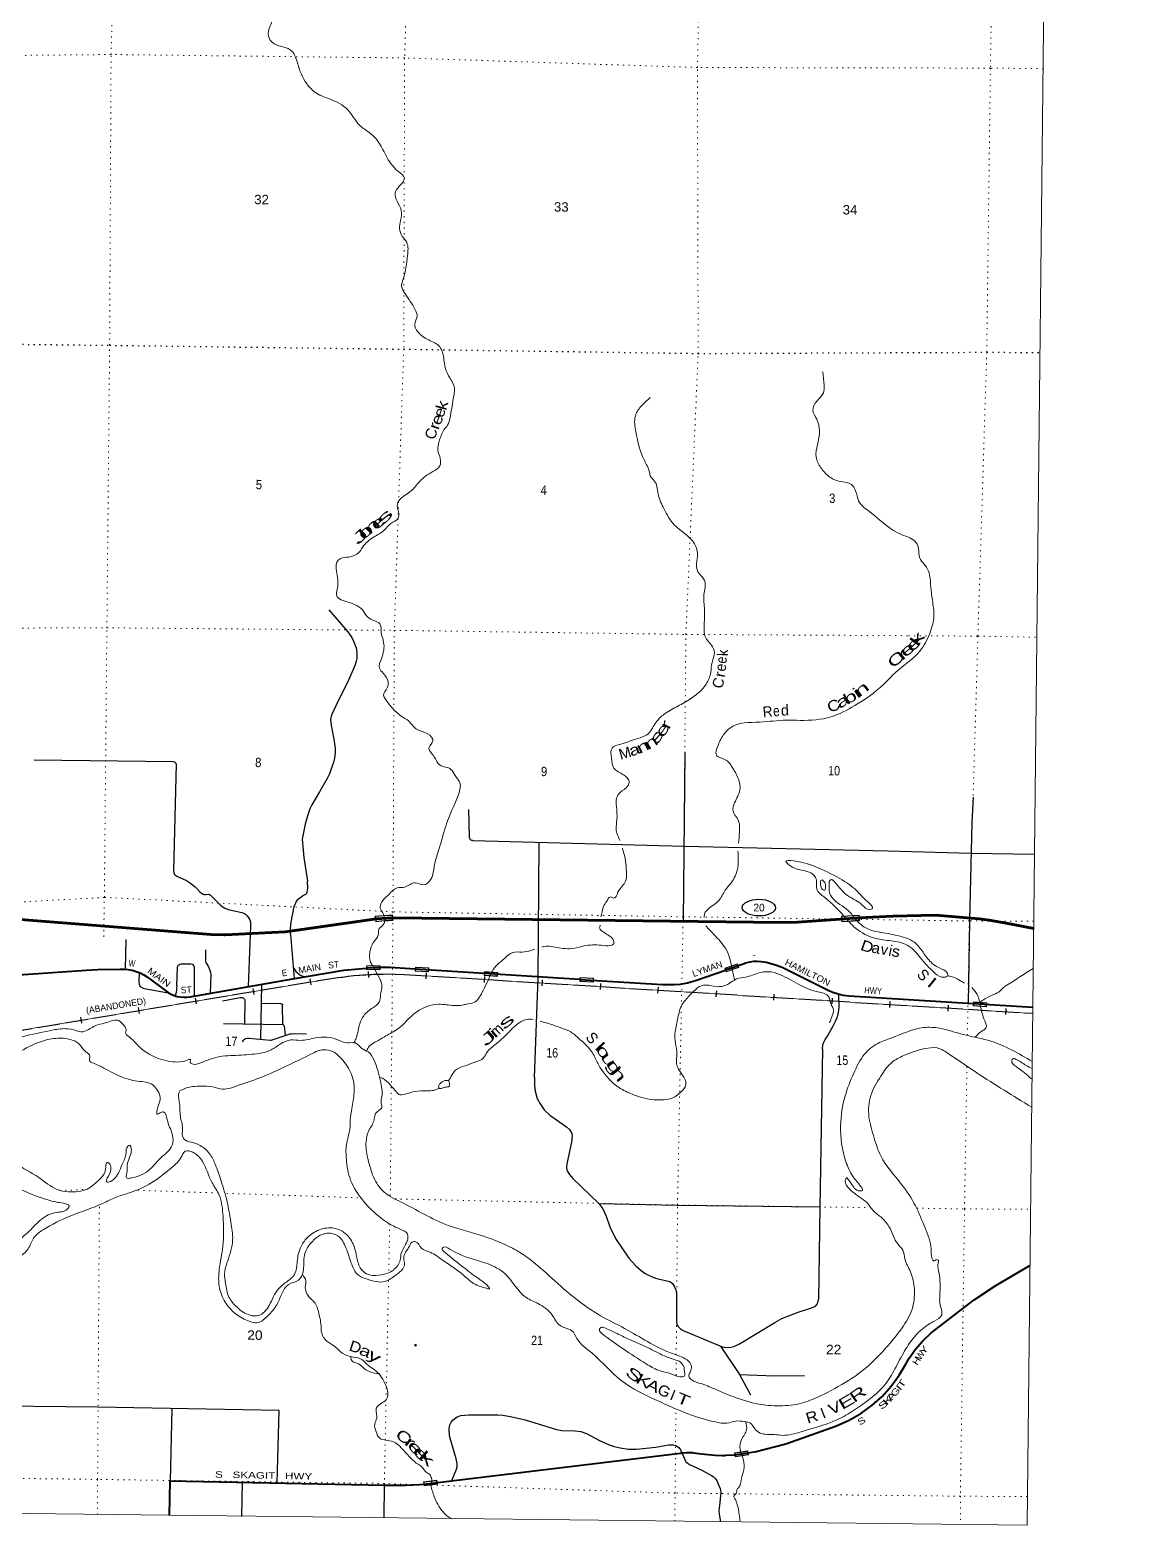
# Model space of a CAD drawing. Header units: feet. Extents: x -489137 to -242534, y 368785 to 558127.
# Drawn here: x -263107 to -242559, y 368785 to 396548 of the extents above; entities that cross this region are included whole.
import ezdxf
from ezdxf.enums import TextEntityAlignment as Align

# ---------------------------------------------------------------- set-up
doc = ezdxf.new("R2010")
doc.units = ezdxf.units.FT
doc.header["$LTSCALE"] = 70
doc.header["$PDMODE"] = 32
doc.header["$PDSIZE"] = 35
doc.linetypes.add('DOTTED', pattern=[1.5, 0.3, -1.2])
doc.linetypes.add('LONG_DASHED', pattern=[7.5, 6, -1.5])
for name, color, linetype, lineweight in [('17', 7, 'Continuous', 25), ('23', 7, 'Continuous', 70), ('26', 7, 'Continuous', 40), ('27', 7, 'Continuous', 13), ('29', 7, 'Continuous', 25), ('34', 7, 'Continuous', 25), ('39', 7, 'Continuous', 13), ('4', 7, 'Continuous', 13), ('59', 7, 'Continuous', 13), ('6', 7, 'DOTTED', 25), ('61', 7, 'Continuous', 13), ('63', 7, 'Continuous', 25), ('7', 7, 'DOTTED', 13)]:
    doc.layers.add(name, color=color, linetype=linetype, lineweight=lineweight)
doc.layers.add('41', color=7, linetype='Continuous')

msp = doc.modelspace()

# ---------------------------------------------------------------- linework, layer by layer
at = {"layer": '17'}
msp.add_ellipse((-249565.93, 380250.06), major_axis=(-309.24, 1), ratio=0.500121, dxfattribs=at)
at = {"layer": '23'}
msp.add_lwpolyline([(-264471.28, 380122.15), (-260224, 379787.95), (-259738, 379748.95), (-259504.22, 379742.23), (-259479.2, 379742.22), (-258366.09, 379801.13), (-258273, 379811.95), (-256668.19, 380039.68), (-256373.36, 380059.72), (-256343, 380059.73), (-249151, 379974.95), (-248846, 379982.95), (-247698.18, 380058.65), (-247451, 380074.95), (-247074.83, 380092.37), (-246282.34, 380108.23), (-245471.06, 380040.46), (-245289.41, 380019.38), (-244970.82, 379963.7), (-244461.33, 379862.63)], dxfattribs=at)
at = {"layer": '26'}
msp.add_line((-244477.49, 378393.29), (-245584.98, 378462.29), dxfattribs=at)
for points in [[(-245584.98, 378462.29), (-247887.08, 378605.72), (-247991.38, 378617.98), (-248093.83, 378641.08), (-248193.31, 378674.75), (-248254.28, 378701.39), (-249070, 379106.95), (-249132.8, 379136.5), (-249278.45, 379191.15), (-249429.02, 379230.27), (-249525.78, 379246.76), (-249595.33, 379251.6), (-249665.01, 379249.13), (-249734.04, 379239.4), (-249789.76, 379225.49), (-249814.59, 379218.41), (-249839.76, 379209.73), (-250186.44, 379090.22)], [(-264750.92, 378905.51), (-262063.85, 379088.82), (-261843.01, 379099.31), (-261435.04, 379105.66), (-261359.76, 379107.94), (-261281.93, 379102.27), (-261205.12, 379088.5), (-261130.17, 379066.77), (-261057.9, 379037.33), (-260989.11, 379000.5), (-260924.54, 378956.67), (-260534.04, 378670.26), (-260533.88, 378670.17), (-260481.36, 378641.88), (-260426.18, 378619.25), (-260368.93, 378602.5), (-260310.24, 378591.83), (-260250.76, 378587.36), (-260191.14, 378589.13), (-260132.03, 378597.11), (-258223.7, 378930.95), (-257275.85, 379087.06), (-256855.06, 379129.04)], [(-255948.94, 379106.87), (-256413.63, 379135.73), (-256533.81, 379139.81), (-256599.46, 379139.81), (-256855.06, 379129.04)], [(-252888.89, 378916.78), (-254670.91, 379027.48), (-255948.94, 379106.87)], [(-252888.89, 378916.78), (-251356.02, 378821.57), (-251135.07, 378821.1), (-251024.84, 378829.53), (-250893.32, 378855.23), (-250724.6, 378904.7), (-250186.44, 379090.22)], [(-250014.96, 370090.55), (-249616.04, 370149.91), (-249088.07, 370288.64), (-249047, 370301.95), (-248121, 370628.95), (-247889.4, 370731.52), (-247669.78, 370857.74), (-247464.56, 371006.22), (-247275.99, 371175.33), (-247106.13, 371363.24), (-246956.84, 371567.86), (-246829.76, 371786.98), (-246802, 371842.95), (-246776.1, 371885.25), (-246657.08, 372053.96), (-246521.08, 372209.3), (-246369.58, 372349.57), (-245565.86, 372970.75), (-245164.03, 373235.7), (-244530.17, 373606.85)], [(-255791.91, 369547.29), (-251019, 370122.94), (-250991.98, 370126.12), (-250969, 370127.89), (-250903.95, 370132.92), (-250832.18, 370131.19), (-250807.28, 370130.59), (-250782.18, 370127.59), (-250634.11, 370109.86), (-250377.22, 370082.85), (-250242.33, 370077.95), (-250220.97, 370078.67), (-250196.34, 370079.51), (-250170.97, 370081.05), (-250014.96, 370090.55)], [(-260514.97, 368966.28), (-260502, 369609.95), (-256523, 369528.95), (-256236, 369526.95), (-256123.99, 369527.35), (-255870.1, 369538.47), (-255791.91, 369547.29)]]:
    msp.add_lwpolyline(points, dxfattribs=at)
at = {"layer": '27'}
msp.add_line((-257522, 379049.95), (-257273, 379088.95), dxfattribs=at)
at = {"layer": '29'}
for p, q in [((-250943, 383136.95), (-250975, 380010.95)), ((-263030, 382995.95), (-260445.03, 382960.73)), ((-260389.2, 382912.85), (-260439.55, 380939.97)), ((-254961, 382071.95), (-254947.42, 381559.97)), ((-259008.73, 379914.02), (-259053, 378786.95)), ((-261324, 379655.95), (-261336, 379108.95)), ((-258264.29, 379749.01), (-258197, 378936.03)), ((-260378.64, 378805.05), (-260366.11, 379140.95)), ((-260053.2, 379086.94), (-260058.7, 378611.96)), ((-258802.52, 378827.96), (-258824.91, 377804.97)), ((-259529, 378519.95), (-259201.57, 378581.69)), ((-259112.47, 378524.86), (-259123.82, 378090.95)), ((-258443, 378466.04), (-258810, 378472.95)), ((-258411, 378080.37), (-258411.98, 378439.95)), ((-259513, 378098.95), (-258409.03, 378080.34)), ((-258383.64, 378055.99), (-258366.38, 377880.81)), ((-260473, 370946.95), (-260502, 369609.95)), ((-259163, 369582.95), (-259178, 368947.95)), ((-256524, 369527.95), (-256530.07, 368919.97))]:
    msp.add_line(p, q, dxfattribs=at)
for points in [[(-257557, 385782.95), (-257200.96, 385369.29), (-257129.35, 385265.06), (-257088.11, 385186.9), (-257049.05, 385073.98), (-257036.03, 384978.44), (-257036.03, 384878.56), (-257044.71, 384824.27), (-257062.07, 384761.31), (-257183.6, 384483.37), (-257426.67, 383996.99), (-257504.79, 383823.28), (-257517.81, 383773.33), (-257522.16, 383740.76), (-257513.48, 383632.2), (-257461.39, 383380.32), (-257435.35, 383206.61), (-257437.52, 383132.78), (-257450.54, 383026.39), (-257470.07, 382946.04), (-257517.82, 382809.25), (-257543.86, 382737.6), (-257582.92, 382650.74), (-257730.5, 382398.86), (-257867.23, 382160.01), (-257904.12, 382086.18), (-257943.18, 381975.45), (-257990.92, 381799.56), (-258051.69, 381521.62), (-258016.97, 381182.89), (-257951.36, 380742.9)], [(-260445.03, 382960.73), (-260422.63, 382955.27), (-260407.44, 382944.41), (-260394.41, 382931.38), (-260389.2, 382912.85)], [(-245588, 382303.95), (-245608, 381832.95), (-245656, 380002.95), (-245680.59, 378468.94)], [(-254947.42, 381559.97), (-254940.68, 381537.37), (-254935.79, 381527.05), (-254928.74, 381517.83), (-254918.43, 381510.23), (-254904.87, 381504.8), (-254892.39, 381501), (-254879.03, 381498.88)], [(-254879.03, 381498.87), (-250956, 381393.95), (-247171, 381306.95), (-245630, 381262.95), (-244446.16, 381240.86)], [(-253735.72, 377099.02), (-253663, 378938.95), (-253645.96, 381461.96)], [(-260439.55, 380939.97), (-260436.47, 380904.89), (-260430.03, 380885.58), (-260418.08, 380867.18), (-260406.13, 380855.22), (-260393.26, 380846.02), (-260374.87, 380834.07), (-260200.18, 380753.12), (-260161.57, 380729.2), (-260124.79, 380703.44), (-260036.53, 380633.53), (-260014.46, 380611.45), (-259953.78, 380547.06), (-259928.04, 380522.22), (-259909.65, 380510.26), (-259894.94, 380502.91), (-259881.15, 380498.3), (-259860.92, 380493.71), (-259834.26, 380491.87), (-259780.94, 380497.39), (-259769.9, 380494.63), (-259755.19, 380482.67), (-259711.06, 380436.68), (-259573.15, 380300.54), (-259542.81, 380276.61), (-259519.83, 380261.9), (-259483.05, 380241.66), (-259448.12, 380226.95), (-259424.21, 380218.65), (-259282.63, 380186.47), (-259172.3, 380160.71), (-259134.59, 380146.9), (-259116.2, 380136.78), (-259102.42, 380127.6), (-259068.39, 380097.23), (-259038.07, 380055.85), (-259022.42, 380023.64), (-259010.48, 379984.1), (-259007.71, 379961.09), (-259008.73, 379914.02)], [(-258264.29, 379749.01), (-258266.56, 379860.54), (-258253.54, 379977.79), (-258197.11, 380270.92), (-258180.83, 380316.52), (-258169.99, 380337.7), (-258160.22, 380355.61), (-258137.44, 380391.44), (-258126.04, 380404.47), (-258110.3, 380418.58), (-258079.92, 380440.29), (-258040.86, 380466.35), (-257982.26, 380498.92), (-257974.66, 380505.43), (-257964.9, 380518.46), (-257955.67, 380539.64), (-257948.62, 380574.92), (-257945.37, 380614), (-257951.36, 380742.9)], [(-259843, 379467.95), (-259848.03, 379300.64), (-259846.19, 379258.32), (-259837, 379232.56), (-259798.38, 379162.65), (-259767.12, 379089.06), (-259754.25, 379046.74), (-259748.74, 379011.79), (-259758.17, 378662.51)], [(-261016.56, 378760.28), (-261037.74, 378772.61), (-261052.45, 378786.41), (-261063.48, 378802.05), (-261072.68, 378821.36), (-261076.36, 378872.88), (-261071, 379041.95)], [(-260366.11, 379140.95), (-260356.46, 379167.25), (-260341.75, 379187.49), (-260322.44, 379201.29), (-260295.78, 379206.81), (-260114.66, 379204.97), (-260089.83, 379197.61), (-260076.04, 379184.73), (-260063.17, 379169.09), (-260056.73, 379151.62), (-260053.2, 379086.94)], [(-258213.93, 379139.63), (-258187.88, 379094.03), (-258166.18, 379065.8), (-258145.56, 379045.17), (-258113.01, 379016.94), (-258091.31, 379001.74), (-258068.52, 378989.8), (-258002.33, 378967)], [(-261016.56, 378760.28), (-261001.88, 378755.13), (-260979, 378747.95), (-260538, 378670.95)], [(-260378.64, 378805.05), (-260381.29, 378743.17), (-260385.89, 378697.18), (-260395.08, 378656.7), (-260407.03, 378616.23)], [(-259201.57, 378581.69), (-259177.77, 378583.12), (-259163.98, 378581.28), (-259149.27, 378577.6), (-259138.24, 378570.24), (-259131.8, 378563.8), (-259121.69, 378550.01), (-259116.17, 378540.81), (-259112.47, 378524.86)], [(-258443, 378466.04), (-258428.92, 378463.08), (-258420.65, 378458.02), (-258415.59, 378452.5), (-258411.98, 378439.95)], [(-248385.22, 377624.99), (-248376.7, 377704.59), (-248360.15, 377754.26), (-248332.56, 377802.1), (-248293.95, 377860.98), (-248183.62, 378056), (-248137.64, 378151.67), (-248113.74, 378210.55), (-248095.35, 378273.1), (-248082.48, 378339.34), (-248076.96, 378405.57), (-248080.77, 378638.14)], [(-259158, 377757.95), (-259138.71, 377792), (-259122.16, 377808.56), (-259101.94, 377819.6), (-259074.35, 377825.12), (-259035.74, 377825.12), (-258644.06, 377788.32), (-258626.59, 377790.16), (-258607.29, 377795.68), (-258550.28, 377815.92), (-258309.4, 377896.87), (-258276.28, 377905.14), (-258250.55, 377909.75), (-258191.71, 377911.59), (-257968, 377908.95)], [(-258383.64, 378055.99), (-258387.99, 378064.75), (-258394.89, 378071.65), (-258402.24, 378077.62), (-258409.03, 378080.34)], [(-248385.22, 377624.99), (-248435, 374685.95), (-248457.41, 372973.98)], [(-253735.72, 377099.02), (-253733.35, 376948.42), (-253718.63, 376845.39), (-253681.86, 376709.24), (-253630.37, 376609.89), (-253553.14, 376495.81), (-253446.48, 376396.47), (-253137.55, 376183.05), (-253082.39, 376127.84), (-253041.93, 376057.94), (-253034.57, 376010.09), (-253049.28, 375896.03), (-253130.19, 375491.26), (-253137.55, 375428.69), (-253130.19, 375377.18), (-253122.84, 375351.43), (-253086.06, 375296.22), (-253019.86, 375218.97), (-252540, 374753.95)], [(-252540, 374753.95), (-251077, 374727.95), (-248436, 374691.95)], [(-252540, 374753.95), (-252464.53, 374659.64), (-252405.68, 374519.81), (-252332.13, 374324.77), (-252229.15, 374107.68), (-251979.06, 373739.71), (-251850.35, 373596.19), (-251751.04, 373511.57), (-251677.49, 373458.2), (-251616.81, 373426.92), (-251559.81, 373401.17), (-251484.41, 373371.73), (-251434.76, 373357.02), (-251221.45, 373305.51), (-251193.87, 373292.61), (-251175.48, 373276.05), (-251140.54, 373224.56), (-251111.12, 373154.62), (-251103.77, 373121.51), (-251096.4, 373077.37), (-251096.41, 372575.07), (-251087.21, 372516.19), (-251066.98, 372473.9), (-251030.21, 372435.24), (-250971.36, 372400.3), (-250257.88, 372098.57), (-250215.59, 372087.51), (-250184.32, 372083.84), (-250088.7, 372091.21), (-250033.54, 372102.23), (-249989.4, 372116.96), (-249926.88, 372150.08), (-249272.24, 372547.49), (-249139.84, 372621.08), (-248996.41, 372679.95), (-248838.27, 372738.84), (-248588.18, 372819.79), (-248514.63, 372852.9), (-248477.85, 372893.38), (-248457.41, 372973.98)], [(-250278, 372105.95), (-249924, 371579.95), (-249723, 371201.95)], [(-249924, 371579.95), (-249268, 371554.95), (-248720, 371565.95)], [(-258514.64, 369569.91), (-258474, 370912.95), (-261851, 370974.95), (-266599.02, 371026.13)], [(-255270, 369611.95), (-255180.53, 369820.81), (-255169.5, 369864.97), (-255171.34, 369929.36), (-255187.88, 370015.83), (-255312.93, 370442.68), (-255320.28, 370569.64), (-255305.57, 370648.74), (-255283.5, 370698.43), (-255243.05, 370742.59), (-255173.17, 370795.93), (-255103.29, 370819.87), (-254952.51, 370832.73), (-254415.54, 370830.91), (-254319.93, 370825.37), (-254180.16, 370801.47), (-253908.02, 370737.06), (-253326.93, 370560.43), (-253227.6, 370543.88), (-252981.22, 370538.35), (-252870.85, 370521.81), (-252767.91, 370486.84), (-252525.18, 370354.37), (-252344.93, 370275.26), (-252256.66, 370245.83), (-252142.69, 370221.9), (-251988.18, 370197.99), (-251841.11, 370192.46), (-251480.69, 370229.26), (-251245.31, 370273.41), (-251157, 370275.26), (-251112.86, 370264.22), (-251098.2, 370258.69), (-251050.34, 370223.75), (-251024.65, 370185.1), (-250943.74, 370001.11), (-250921.62, 369962.48), (-250855.47, 369912.8), (-250627.45, 369802.41), (-250443.56, 369706.73), (-250412.24, 369686.49), (-250380.98, 369655.22), (-250347.88, 369614.74), (-250325.87, 369566.9), (-250285.36, 369465.71), (-250276.16, 369427.07), (-250274.38, 369390.28), (-250296.45, 369147.42), (-250307.43, 369051.73), (-250303.8, 368985.51), (-250278.58, 368848.65)]]:
    msp.add_lwpolyline(points, dxfattribs=at)
at = {"layer": '34', "lineweight": 13}
for points in [[(-256323.99, 379015.41), (-256153, 379009.95), (-244477, 378286.95)], [(-263485.12, 377938.68), (-257744, 378893.95), (-257386.76, 378949.37)]]:
    msp.add_lwpolyline(points, dxfattribs=at)
msp.add_arc((-256469.06, 372765.43), 6251.67, 88.67037, 98.44115, dxfattribs=at)
at = {"layer": '39'}
for p, q in [((-256745.3, 379176.77), (-256621.92, 378955.98)), ((-254524.92, 379057.49), (-254621, 378846.25)), ((-250074.4, 379170.09), (-250019, 378908.95))]:
    msp.add_line(p, q, dxfattribs=at)
for points in [[(-268703, 395661.95), (-268487, 395971.95), (-268390, 396176.95), (-268129, 396525.95), (-267798, 396771.95), (-267506, 396864.95), (-267437, 396955.95), (-267353, 397074.95), (-267097, 397365.95), (-267066, 397456.95), (-267033, 397561.95), (-266814, 397647.95), (-266573, 397720.95), (-266390, 397889.95), (-266234, 398120.95), (-266027, 398254.95), (-265819, 398277.95), (-265518, 398263.95), (-265053, 398408.95), (-264791, 398535.95), (-264422, 398776.95), (-264054, 399030.95), (-263601, 399399.95), (-263378, 399505.95), (-263164, 399463.95), (-263013, 399432.95), (-262830, 399522.95), (-262685, 399729.95), (-262584, 400011.95), (-262360, 400222.95), (-262115, 400314.95), (-261821, 400498.95), (-261518, 400763.95), (-261303, 400875.95), (-260948, 400832.95), (-260508, 400785.95), (-260394, 400655.95), (-260308, 400553.95), (-260215, 400514.95), (-260101, 400404.95), (-259889, 400318.95), (-259585, 400168.95), (-259516, 400038.95), (-259446, 399916.95), (-259300, 399729.95), (-259175, 399377.95), (-259235, 398977.95), (-259283, 398718.95), (-259244, 398473.95), (-259202, 398141.95), (-259047, 397920.95), (-258791, 397566.95), (-258710, 397307.95), (-258628, 397092.95), (-258576, 396841.95), (-258644, 396621.95), (-258674, 396433.95), (-258572, 396291.95), (-258388, 396229.95), (-258242, 396153.95), (-258136, 395930.95), (-257963, 395545.95), (-257815, 395394.95), (-257543, 395265.95), (-257199, 395060.95), (-256985, 394780.95), (-256804, 394641.95), (-256676, 394523.95), (-256449, 394137.95), (-256246, 393903.95), (-256154, 393806.95), (-256240, 393649.95), (-256324, 393514.95), (-256287, 393368.95), (-256209, 393199.95), (-256223, 393009.95), (-256242, 392858.95), (-256189, 392714.95), (-256107, 392598.95), (-256092, 392361.95), (-256174, 391921.95), (-256202, 391786.95), (-256136, 391646.95), (-255954, 391359.95), (-255915, 391228.95), (-255958, 391082.95), (-255899, 390940.95), (-255698, 390790.95), (-255495, 390665.95), (-255416, 390416.95), (-255369, 390207.95), (-255281, 390045.95), (-255228, 389927.95), (-255243, 389695.95), (-255303, 389345.95), (-255348, 389208.95), (-255419, 389123.95)], [(-248378, 390196.95), (-248353, 389947.95), (-248366, 389808.95), (-248485, 389661.95), (-248563, 389477.95), (-248491, 389317.95), (-248440, 389100.95), (-248477, 388842.95), (-248502, 388617.95), (-248413, 388417.95), (-248271, 388260.95), (-248057, 388163.95), (-247848, 388108.95), (-247768, 387986.95), (-247713, 387801.95), (-247500, 387592.95), (-246915, 387177.95), (-246644, 387026.95), (-246600, 386914.95), (-246579, 386738.95), (-246501, 386635.95), (-246415, 386499.95), (-246373, 386205.95), (-246343, 385962.95), (-246315, 385663.95), (-246392, 385342.95), (-246578, 385011.95), (-247015, 384626.95), (-247249, 384395.95), (-247785, 384000.95), (-248225, 383792.95), (-248804, 383727.95), (-249054, 383731.95), (-249547, 383694.95), (-250095, 383590.95), (-250228, 383451.95), (-250330, 383248.95), (-250356, 383088.95), (-250177, 382988.95), (-250048, 382836.95), (-249941, 382616.95), (-249918, 382438.95), (-250017, 382198.95), (-250044, 382045.95), (-249953, 381882.95), (-249928, 381648.95), (-249941.61, 381450.12)], [(-251585, 389719.95), (-251758, 389553.95), (-251860, 389377.95), (-251850, 389084.95), (-251691, 388549.95), (-251597, 388332.95), (-251574, 388247.95), (-251508, 388176.95), (-251439, 387935.95), (-251326, 387649.95), (-251138, 387358.95), (-250761, 387006.95), (-250706, 386781.95), (-250726, 386585.95), (-250680, 386458.95), (-250574, 386321.95), (-250565, 386186.95), (-250586, 386063.95), (-250576, 385779.95), (-250581, 385395.95), (-250560, 385270.95), (-250448, 385125.95), (-250390, 384985.95), (-250436, 384802.95), (-250459, 384620.95), (-250546, 384400.95), (-250853, 384115.95), (-251101, 383973.95), (-251346, 383825.95), (-251491, 383668.95), (-251646, 383459.95), (-251816, 383391.95), (-252130, 383286.95), (-252294, 383212.95), (-252305, 383030.95), (-252258, 382840.95), (-252080, 382715.95), (-251975, 382595.95), (-252002, 382512.95), (-252147, 382384.95), (-252210, 382279.95), (-252213, 382126.95), (-252203, 381881.95), (-252218, 381711.95), (-252146.65, 381497.91)], [(-255419, 389123.95), (-255506, 388908.95), (-255529, 388746.95), (-255484, 388586.95), (-255493, 388450.95), (-255625, 388346.95), (-255869, 388158.95), (-255995, 388015.95), (-256211, 387850.95), (-256280, 387746.95), (-256261, 387602.95), (-256272, 387473.95), (-256404, 387385.95), (-256518, 387264.95), (-256723, 387128.95), (-256931.05, 386939.86), (-256998, 386842.95), (-257182, 386759.95), (-257344, 386727.95), (-257405, 386661.95), (-257411, 386499.95), (-257395, 386184.95), (-257398, 386022.95), (-257297, 385954.95), (-257076, 385880.95), (-256929, 385776.95), (-256835, 385646.95), (-256698, 385572.95), (-256608, 385521.95), (-256581, 385359.95), (-256536, 385175.95), (-256578, 384874.95), (-256614, 384694.95), (-256546, 384603.95), (-256454, 384444.95), (-256469, 384331.95), (-256537, 384192.95), (-256503, 384121.95), (-256379, 383959.95), (-256211, 383806.95), (-256076, 383716.95), (-255925, 383563.95), (-255720, 383477.95), (-255620, 383343.95), (-255692, 383226.95), (-255602, 383056.95), (-255488, 382895.95), (-255285, 382817.95), (-255209, 382701.95), (-255119, 382565.95), (-255132, 382393.95), (-255227, 382149.95), (-255363, 381822.95), (-255502, 381348.95), (-255595, 381025.95), (-255659, 380777.95), (-255798, 380671.95), (-255951, 380712.95), (-256143, 380632.95), (-256285, 380615.95), (-256462, 380471.95), (-256576, 380346.95), (-256599, 380239.95), (-256543, 380139.95), (-256513.59, 380003.08)], [(-252102.15, 381351.64), (-252064, 381223.95), (-252028, 380972.95), (-252042, 380743.95), (-252183, 380534.95), (-252264, 380425.95), (-252325, 380448.95), (-252361, 380424.95), (-252380, 380387.95), (-252445, 380291.95), (-252476, 380172.95), (-252498.64, 380077.79)], [(-249954.71, 381295.79), (-249966, 380956.95), (-250076, 380718.95), (-250191, 380573.95), (-250305, 380388.95), (-250502, 380228.95), (-250584, 380087.95), (-250581.82, 380069.32)], [(-247823.77, 380104.27), (-247899, 380188.95), (-248212, 380445.95), (-248252, 380526.95), (-248261, 380658.95), (-248258, 380733.95), (-248236, 380767.95), (-248129, 380690.95), (-247885, 380451.95), (-247651, 380304.95), (-247505, 380216.95), (-247458, 380234.95), (-247542, 380354.95), (-247752, 380568.95), (-248060, 380788.95), (-248497, 381001.95), (-248922, 381117.95), (-249065, 381108.95), (-249009, 381045.95), (-248733, 380936.95), (-248540, 380848.95), (-248496, 380757.95), (-248490, 380593.95), (-248349, 380444.95), (-247986.07, 380094.88)], [(-248393, 380764.95), (-248341, 380715.95), (-248326, 380624.95), (-248338, 380576.95), (-248385, 380584.95), (-248414, 380645.95), (-248424, 380722.95), (-248414, 380752.95), (-248393, 380764.95)], [(-247986.07, 380094.88), (-247770, 379870.95), (-247399, 379678.95), (-247107, 379633.95), (-246813, 379555.95), (-246568, 379324.95), (-246297, 379035.95), (-246128, 378956.95), (-246047, 378983.95)], [(-246047, 378983.95), (-246089, 379062.95), (-246177, 379114.95), (-246346, 379214.95), (-246499, 379399.95), (-246645, 379578.95), (-246785, 379670.95), (-246947, 379719.95), (-247116, 379759.95), (-247487, 379834.95), (-247684, 379946.95), (-247824.92, 380105.45)], [(-256513.57, 380003.48), (-256538, 379939.95), (-256626, 379849.95), (-256637, 379740.95), (-256716, 379617.95), (-256797, 379371.95), (-256778, 379231.95), (-256745.3, 379176.77)], [(-252511.26, 379927.41), (-252523, 379867.95), (-252445, 379791.95), (-252348, 379728.95), (-252274, 379659.95), (-252263, 379580.95), (-252319, 379548.95), (-252495, 379551.95), (-252816, 379537.95), (-253043, 379490.95), (-253358, 379518.95), (-253570, 379526.95), (-253598.03, 379518.29)], [(-250553.73, 379913.96), (-250395, 379744.95), (-250187, 379494.95), (-250109, 379315.95), (-250074.4, 379170.09)], [(-253727.46, 379478.29), (-253803, 379454.95), (-253961, 379423.95), (-254138, 379418.95), (-254287, 379310.95), (-254523, 379061.95), (-254524.92, 379057.49)], [(-248223.78, 378445.39), (-248286, 378614.95), (-248500, 378694.95), (-248824, 378825.95), (-249182, 379008.95), (-249390, 379060.95), (-249564, 379036.95), (-249811, 378961.95), (-249979, 378926.95), (-250062, 378878.95), (-250182, 378810.95), (-250333, 378781.95), (-250549, 378812.95), (-250709, 378759.95), (-250738.41, 378731.25)], [(-245744.72, 378847.43), (-245820, 378891.95), (-245952, 378960.95), (-246047, 378983.95)], [(-244469.61, 379121.76), (-244962, 378808.95), (-245037, 378752.95), (-245082, 378704.95), (-245205, 378636.95), (-245370.13, 378554.5), (-245466.17, 378491.1)], [(-256621.92, 378955.98), (-256591, 378894.95), (-256571, 378752.95), (-256592, 378641.95), (-256622, 378492.95), (-256736, 378391.95), (-256907, 378243.95), (-256980, 378094.95), (-257010, 377967.95), (-257047, 377827.95), (-257083, 377747.95)], [(-254621, 378846.25), (-254705, 378678.95), (-254862, 378486.95), (-255000, 378457.95), (-255069, 378439.95), (-255226, 378432.95), (-255517, 378454.95), (-255920, 378315.95), (-256073, 378183.95), (-256272, 377998.95), (-256495, 377866.95), (-256698, 377750.95), (-256804, 377676.95), (-256851, 377589.95)], [(-250737.91, 378731.78), (-250874, 378598.95), (-251009, 378417.95), (-251075, 378177.95), (-251124, 377908.95), (-251115, 377732.95), (-251090, 377530.95), (-251095, 377358.95), (-251036, 377210.95), (-250942, 377066.95), (-250925, 376954.95), (-251006, 376835.95), (-251175, 376713.95), (-251327, 376682.95), (-251581, 376688.95), (-252014, 376826.95), (-252234, 376957.95), (-252424, 377154.95), (-252546, 377335.95), (-252641, 377526.95), (-252922, 377831.95), (-253083, 377953.95), (-253278, 378029.95), (-253514, 378110.95), (-253629.28, 378140.23)], [(-245467.31, 378496.41), (-245498, 378608.95), (-245610.72, 378767.15)], [(-248254.4, 378108.37), (-248221.29, 378191.15), (-248186.26, 378382.05), (-248223.78, 378445.39)], [(-245467.31, 378496.41), (-245447, 378401.95), (-245413.91, 378272.42)], [(-263959, 376798.95), (-263952, 376964.95), (-263948, 377225.95), (-263909, 377364.95), (-263713, 377579.95), (-263451, 377788.95), (-263247, 377853.95), (-262709, 377971.95), (-262437, 378002.95), (-262272, 377974.95), (-262125, 377945.95), (-261985, 378007.95), (-261849, 378071.95), (-261681, 378116.95), (-261456, 378151.95), (-261404, 378112.95), (-261340, 378035.95), (-261320, 377970.95), (-261331, 377934.95), (-261261, 377849.95), (-261098, 377686.95), (-260724, 377451.95), (-260369, 377382.95), (-260173, 377421.95), (-260122, 377431.95), (-260133, 377384.95), (-260093, 377347.95), (-259933, 377367.95), (-259583, 377484.95), (-259381, 377501.95), (-258986, 377526.95), (-258626, 377609.95), (-258456, 377715.95), (-258259, 377793.95), (-258078, 377785.95), (-257798, 377832.95), (-257405, 377803.95), (-257205, 377739.95), (-257090, 377747.95), (-257026, 377714.95), (-256945, 377638.95), (-256823, 377569.95), (-256715, 377417.95), (-256596, 377028.95), (-256568, 376740.95), (-256581, 376615.95), (-256570, 376542.95), (-256617, 376488.95), (-256678, 376438.95), (-256700, 376379.95), (-256721, 376284.95), (-256815, 376097.95), (-256863, 375909.95), (-256833, 375611.95), (-256741, 375291.95), (-256559, 374995.95), (-256223, 374788.95), (-255340, 374350.95), (-254679, 374149.95), (-254145, 373926.95), (-253877, 373762.95), (-253462, 373414.95), (-252562, 372704.95), (-252114, 372464.95), (-251683, 372221.95), (-251275, 372010.95), (-251003, 371909.95), (-250870, 371825.95), (-250818, 371728.95), (-250843, 371627.95), (-250866, 371552.95), (-250844, 371508.95), (-250653, 371415.95), (-250393, 371313.95), (-249442, 371013.95), (-249234, 371000.95), (-248817, 371037.95), (-248491, 371153.95), (-247962, 371432.95), (-247511, 371761.95), (-247218, 372062.95), (-246879, 372487.95), (-246707, 372840.95), (-246678, 373171.95), (-246751, 373489.95), (-246854, 373729.95), (-246893, 373889.95), (-246981, 373998.95), (-247150, 374331.95), (-247303, 374506.95), (-247453, 374636.95), (-247579, 374791.95), (-247664, 374852.95), (-247824, 374972.95), (-247937, 375093.95), (-247960, 375188.95), (-247932, 375240.95)], [(-253757.95, 378172.9), (-253766, 378174.95), (-253982, 378133.95), (-254226, 377922.95), (-254478, 377695.95), (-254615, 377567.95), (-254682, 377458.95), (-254836, 377382.95), (-255045, 377305.95), (-255201, 377233.95), (-255262, 377150.95), (-255330, 377033.95)], [(-245413.91, 378272.42), (-245400, 378217.95), (-245345, 378077.95), (-245343, 378024.95), (-245402, 377972.95), (-245553, 377842.95)], [(-247932, 375240.95), (-247878, 375167.95), (-247804, 375057.95), (-247721, 374994.95), (-247642, 374998.95), (-247688, 375093.95), (-247828, 375270.95), (-247948, 375529.95), (-248048, 376201.95), (-247963, 376753.95), (-247804, 377175.95), (-247601, 377531.95), (-247359, 377728.95), (-247098, 377833.95), (-246505, 378022.95), (-246208, 378010.95), (-245803, 377902.95), (-245315, 377787.95), (-244860, 377602.95), (-244488.48, 377392.05)], [(-263773, 375487.95), (-263896, 375580.95), (-263992, 375700.95), (-264019, 375767.95), (-264009, 375816.95), (-263920, 375872.95), (-263788, 375940.95), (-263573, 376058.95), (-263539, 376201.95), (-263536, 376436.95), (-263583, 376632.95), (-263623, 376630.95), (-263638, 376505.95), (-263649, 376376.95), (-263705, 376257.95), (-263764, 376196.95), (-263784, 376229.95), (-263767, 376352.95), (-263721, 376532.95), (-263710, 376657.95), (-263761, 376876.95), (-263742, 377185.95), (-263593, 377376.95), (-263267, 377591.95), (-262857, 377778.95), (-262546, 377825.95), (-262293, 377780.95), (-262193, 377717.95), (-262089, 377591.95), (-262003, 377514.95), (-261993, 377469.95), (-262003, 377417.95), (-261921, 377359.95), (-261732, 377269.95), (-261107, 377026.95), (-260825, 376960.95), (-260749, 376874.95), (-260703, 376797.95), (-260694, 376654.95), (-260742, 376496.95), (-260742, 376413.95), (-260689, 376439.95), (-260629, 376455.95), (-260547, 376277.95), (-260456, 376017.95), (-260464, 375837.95), (-260682, 375598.95), (-260916, 375359.95), (-261080, 375269.95), (-261236, 375227.95), (-261311, 375230.95), (-261306, 375321.95), (-261299, 375481.95), (-261237, 375662.95), (-261226, 375786.95), (-261253, 375836.95), (-261290, 375818.95), (-261319, 375693.95), (-261393, 375485.95), (-261461, 375320.95), (-261541, 375215.95), (-261632, 375155.95), (-261683, 375156.95), (-261678, 375210.95), (-261643, 375275.95), (-261604, 375388.95), (-261624, 375487.95), (-261670, 375517.95), (-261701, 375394.95), (-261742, 375285.95), (-261834, 375183.95), (-262078, 375010.95), (-262248, 374973.95), (-262391, 374972.95), (-262595, 375016.95), (-262943, 375239.95), (-263369, 375502.95), (-263431, 375535.95), (-263488, 375527.95), (-263482, 375458.95), (-263485, 375414.95), (-263541, 375402.95), (-263628, 375421.95), (-263773, 375487.95)], [(-259637, 375405.95), (-259724, 375610.95), (-259870, 375783.95), (-260077, 375887.95), (-260218, 375931.95), (-260261, 375973.95), (-260273, 376139.95), (-260312, 376382.95), (-260332, 376649.95), (-260337, 376825.95), (-260240, 376887.95), (-259924, 376936.95), (-259712, 376920.95), (-259529, 376881.95), (-259231, 376950.95), (-258779, 377110.95), (-258380, 377292.95), (-257924, 377509.95), (-257647, 377611.95), (-257477, 377575.95), (-257319, 377443.95), (-257133, 377156.95), (-257085, 376814.95), (-257127, 376521.95), (-257155, 376307.95), (-257165, 376139.95), (-257227, 375847.95), (-257229, 375578.95), (-257151, 375191.95), (-256912, 374801.95), (-256583, 374483.95), (-256314, 374318.95), (-256165, 374250.95), (-256100, 374199.95), (-256085, 374126.95), (-256128, 373995.95), (-256208, 373834.95), (-256227, 373706.95), (-256272, 373606.95), (-256459, 373463.95), (-256625, 373426.95), (-256853, 373448.95), (-256970, 373562.95), (-257039, 373779.95), (-257118, 374034.95), (-257306, 374239.95), (-257520, 374303.95), (-257795, 374238.95), (-257992, 374080.95), (-258096, 373899.95), (-258143, 373654.95), (-258183, 373456.95), (-258319, 373314.95), (-258490, 373173.95), (-258664, 372861.95), (-258857, 372676.95), (-259017, 372681.95), (-259260, 372828.95), (-259410, 373019.95), (-259473, 373277.95), (-259490, 373455.95), (-259437, 373679.95), (-259341, 374083.95), (-259373, 374412.95), (-259457, 374842.95), (-259635, 375409.95)], [(-255433, 373697.95), (-255048, 373420.95), (-254839, 373255.95), (-254659, 373191.95), (-254569, 373178.95), (-254595, 373215.95), (-254801, 373380.95), (-255063, 373580.95), (-255278, 373747.95), (-255426, 373873.95), (-255450, 373906.95), (-255438, 373936.95), (-255301, 373903.95), (-254636, 373648.95), (-254318, 373482.95), (-254098, 373230.95), (-253889, 373010.95), (-253662, 372895.95), (-253413, 372693.95), (-253259, 372492.95), (-253164, 372447.95), (-253041, 372394.95), (-252947, 372249.95), (-252663, 371974.95), (-252121, 371469.95), (-251453, 371097.95), (-250295, 370685.95), (-250159, 370676.95), (-249997, 370715.95), (-249832, 370706.95), (-249723, 370675.95), (-249641, 370570.95), (-249545, 370494.95), (-249276, 370466.95), (-249127, 370451.95), (-248779, 370519.95), (-248027, 370782.95), (-247735, 370960.95), (-247204, 371421.95), (-247018, 371725.95), (-246834, 372058.95), (-246652, 372310.95), (-246417, 372510.95), (-246309, 372571.95), (-246169, 372690.95), (-246170, 372763.95), (-246194, 372845.95), (-246202, 373101.95), (-246218, 373455.95), (-246234, 373652.95), (-246236, 373706.95), (-246262, 373713.95), (-246313, 373687.95), (-246347, 373731.95), (-246366, 373913.95), (-246478, 374304.95), (-246657, 374710.95), (-246914, 375110.95), (-247302, 375638.95), (-247423, 375971.95), (-247521, 376372.95), (-247486, 376764.95), (-247299, 377123.95), (-247093, 377378.95), (-246876, 377502.95), (-246483, 377631.95), (-246257, 377644.95), (-246034, 377529.95), (-245517, 377182.95), (-244498.05, 376543.76)], [(-244490.14, 377266.14), (-244603, 377318.95), (-244688, 377375.95), (-244788, 377432.95), (-244849, 377445.95), (-244869, 377406.95), (-244821, 377325.95), (-244691, 377229.95), (-244570, 377131.95), (-244491.97, 377063.16)], [(-255506, 376895.95), (-255606, 376857.95), (-255848, 376847.95), (-256071, 376806.95), (-256206, 376774.95), (-256237, 376776.95), (-256289, 376819.95), (-256417, 376958.95), (-256558, 377082.95), (-256608, 377098.95)], [(-255330, 377033.95), (-255372, 377040.95), (-255473, 376996.95), (-255512, 376948.95), (-255501, 376893.95), (-255462, 376891.95), (-255414, 376911.95), (-255351, 376920.95), (-255314, 376936.95), (-255312, 376971.95), (-255330, 377033.95)], [(-267095, 373409.95), (-267316, 373380.95), (-267514, 373396.95), (-267673, 373439.95), (-267749, 373484.95), (-267759, 373545.95), (-267659, 373663.95), (-267449, 373909.95), (-267270, 374167.95), (-267151, 374384.95), (-267095, 374542.95), (-267144, 374744.95), (-267222, 374904.95), (-267247, 375036.95), (-267201, 375234.95), (-267076, 375470.95), (-266973, 375782.95), (-266824, 376012.95), (-266596, 376150.95), (-266311, 376174.95), (-266023, 376138.95), (-264434, 375746.95), (-264146, 375592.95), (-263923, 375372.95), (-263666, 375181.95), (-263268, 375008.95), (-262887, 374858.95), (-262591, 374777.95), (-262443, 374750.95), (-262379, 374717.95), (-262412, 374651.95), (-262616, 374591.95), (-262900, 374456.95), (-263120, 374243.95), (-263376, 374008.95), (-263512, 373875.95), (-263656, 373826.95), (-263811, 373897.95), (-263946, 374013.95), (-263977, 374143.95), (-263919, 374385.95), (-263960, 374580.95), (-264128, 374696.95), (-264459, 374795.95), (-264837, 374776.95), (-265072, 374696.95), (-265466, 374452.95), (-265912, 374115.95), (-266155, 373866.95), (-266387, 373615.95), (-266602, 373481.95), (-266819, 373431.95), (-266990, 373427.95), (-267095, 373409.95)], [(-275075.52, 371786.06), (-275037, 371758.95), (-274807, 371694.95), (-274268, 371575.95), (-273830, 371568.95), (-273504, 371635.95), (-273216, 371813.95), (-272420, 372378.95), (-272259, 372559.95), (-272175, 372746.95), (-272148, 373052.95), (-272035, 373312.95), (-271700, 373799.95), (-271495, 374010.95), (-271010, 374253.95), (-270713, 374298.95), (-270521, 374236.95), (-270411, 374094.95), (-270416, 374001.95), (-270504, 373917.95), (-270512, 373830.95), (-270392, 373724.95), (-269868, 373518.95), (-269088.01, 373234.95), (-268553, 373202.95), (-268254, 373283.95), (-268013, 373387.95), (-267873, 373386.95), (-267375, 373251.95), (-267032, 373271.95), (-266866, 373240.95), (-266721, 373251.95), (-266550, 373345.95), (-266260, 373527.95), (-266004, 373762.95), (-265719, 374027.95), (-265400, 374257.95), (-265209, 374416.95), (-265059, 374506.95), (-264608, 374596.95), (-264377, 374655.95), (-264224, 374604.95), (-264152, 374478.95), (-264090, 374150.95), (-264039, 373943.95), (-263860, 373823.95), (-263554, 373714.95), (-263295, 373775.95), (-263124, 373941.95), (-263028, 374131.95), (-262861, 374267.95), (-262362, 374523.95), (-261744, 374762.95), (-261517, 374869.95), (-261264, 374951.95), (-260845, 375144.95), (-260463, 375431.95), (-260298, 375614.95), (-260220, 375726.95), (-260079, 375709.95), (-259904, 375538.95), (-259721, 375141.95), (-259592, 374913.95), (-259520, 374519.95), (-259524, 373965.95), (-259590, 373528.95), (-259596, 373261.95), (-259499, 372955.95), (-259329, 372744.95), (-259094, 372593.95), (-258866, 372545.95), (-258687, 372671.95), (-258520, 372874.95), (-258428, 373080.95), (-258303, 373251.95), (-258117, 373335.95), (-258033, 373484.95), (-258008, 373799.95), (-257891, 374017.95), (-257585, 374203.95), (-257385, 374153.95), (-257236, 373933.95), (-257129, 373629.95), (-257023, 373439.95), (-256852, 373355.95), (-256509, 373308.95), (-256302, 373434.95), (-256178, 373544.95), (-256147, 373641.95), (-256164, 373730.95), (-256144, 373821.95), (-256072, 373938.95), (-256007, 374037.95), (-255942, 374046.95), (-255836, 373932.95), (-255673, 373849.95), (-255433, 373697.95)], [(-258047, 373451.95), (-258021, 373403.95), (-257983, 373330.95), (-257990, 373225.95), (-257975, 373111.95), (-257901, 372999.95), (-257811, 372906.95), (-257749, 372748.95), (-257699, 372486.95), (-257674, 372304.95), (-257556, 372174.95), (-257435, 372092.95), (-257293, 371970.95), (-257103, 371904.95), (-256942, 371859.95), (-256840, 371765.95), (-256719, 371677.95), (-256619, 371590.95), (-256535, 371456.95), (-256465, 371285.95), (-256491, 371108.95), (-256584, 371043.95), (-256672, 370953.95), (-256671, 370860.95), (-256665, 370767.95), (-256702, 370660.95), (-256675, 370516.95), (-256622, 370409.95), (-256529, 370366.95), (-256392, 370344.95), (-256293, 370295.95), (-256185, 370195.95), (-255930, 369937.95), (-255800, 369833.95), (-255758, 369778.95), (-255697, 369737.95), (-255649, 369662.95), (-255657.23, 369525.37)], [(-250987, 371769.95), (-251030, 371816.95), (-251106, 371849.95), (-251320, 371925.95), (-251632, 372081.95), (-251968, 372229.95), (-252232, 372356.95), (-252429, 372446.95), (-252501, 372455.95), (-252524, 372427.95), (-252438, 372307.95), (-252080, 372052.95), (-251660, 371780.95), (-251429, 371659.95), (-251231, 371605.95), (-251032, 371539.95), (-250947, 371551.95), (-250954, 371666.95), (-250956, 371719.95), (-250987, 371769.95)], [(-257148, 371912.95), (-257116, 371823.95), (-257033, 371791.95), (-256925, 371715.95), (-256845, 371654.95), (-256730, 371609.95), (-256622, 371588.95)], [(-249813, 370699.95), (-249794, 370559.95), (-249888, 370376.95), (-249913, 370299.95), (-249915, 370203.95), (-249874.89, 370068.7)], [(-249875.08, 370069.33), (-249864, 370031.95), (-249838, 369859.95), (-249889, 369655.95), (-249947, 369477.95), (-249971, 369453.95), (-249979, 369394.95), (-250029, 369318.95), (-250010, 369273.95), (-249985, 369216.95), (-249930.88, 368985.93), (-249914.4, 368844.98)], [(-255657.23, 369525.37), (-255631, 369415.95), (-255552, 369213.95), (-255460, 369060.95), (-255370, 368965.95), (-255273.78, 368904.08)]]:
    msp.add_spline(points, degree=3, dxfattribs=at)
at = {"layer": '4'}
msp.add_lwpolyline([(-242558.54, 553372.83), (-244583.22, 368785.28), (-275154.66, 369142.74), (-305725.57, 369542.24), (-336295.9, 369983.8), (-366865.58, 370467.41), (-397434.59, 370993.07), (-428002.84, 371560.78), (-458570.27, 372170.54), (-489136.84, 372822.34), (-485065.03, 557803.58)], dxfattribs=at)
msp.add_lwpolyline([(-242558.54, 553372.83), (-244583.22, 368785.28), (-275154.66, 369142.74), (-305725.57, 369542.24), (-336295.9, 369983.8), (-366865.58, 370467.41), (-397434.59, 370993.07), (-428002.84, 371560.78), (-458570.27, 372170.54), (-489136.84, 372822.34), (-485065.03, 557803.58)], dxfattribs=at)
at = {"layer": '59'}
for p, q in [((-256683.39, 379986.47), (-256696.15, 380091.62)), ((-256369.27, 380115.29), (-256366.65, 380009.34))]:
    msp.add_line(p, q, dxfattribs=at)
for points in [[(-256696.15, 380091.62), (-256621.37, 380100.09), (-256536.41, 380107.26), (-256441.76, 380112.63), (-256369.27, 380115.29)], [(-256687.23, 380084.58), (-256620.58, 380092.13), (-256535.85, 380099.28), (-256441.39, 380104.64), (-256377.06, 380107), (-256374.88, 380018.9)], [(-256374.88, 380018.9), (-256444.91, 380014.86), (-256505.05, 380012.62), (-256573.17, 380006.77), (-256631.96, 380000.93), (-256676.41, 379995.4), (-256687.23, 380084.58)], [(-256683.39, 379986.47), (-256631.07, 379992.98), (-256572.43, 379998.8), (-256504.56, 380004.63), (-256444.53, 380006.87), (-256397.9, 380009.56), (-256366.65, 380009.34)]]:
    msp.add_lwpolyline(points, dxfattribs=at)
for points in [[(-248032.42, 380091.04), (-247702.93, 380113.01), (-247695.95, 380008.31), (-248025.44, 379986.35)], [(-248023.9, 380083.58), (-247710.38, 380104.49), (-247704.46, 380015.76), (-248017.98, 379994.86)]]:
    msp.add_lwpolyline(points, close=True, dxfattribs=at)
msp.add_point((-255945.94, 372125.44), dxfattribs=at)
at = {"layer": '6'}
msp.add_lwpolyline([(-274888.28, 390659.62), (-273017, 390671.95), (-267657, 390758.95), (-261626, 390691.95), (-256164, 390619.95), (-250694, 390539.95), (-245333, 390562.95), (-244343.63, 390557.93)], dxfattribs=at)
at = {"layer": '61'}
for p, q in [((-256854.45, 379169.1), (-256604.63, 379178.74)), ((-256604.63, 379178.74), (-256601.74, 379103.79)), ((-255950.03, 379069.95), (-255945.87, 379144.83)), ((-255700.41, 379056.08), (-255950.03, 379069.95)), ((-254665.44, 379063.2), (-254415.87, 379048.56)), ((-254415.87, 379048.56), (-254420.26, 378973.69)), ((-250196.21, 379127.88), (-249959.95, 379209.62)), ((-249959.95, 379209.62), (-249935.43, 379138.75)), ((-252885.55, 378953.92), (-252635.95, 378939.85)), ((-252635.95, 378939.85), (-252640.17, 378864.97)), ((-245579.98, 378500.37), (-245330.57, 378483.34)), ((-245330.57, 378483.34), (-245335.68, 378408.51)), ((-250017.37, 370127.03), (-249769.84, 370162.08)), ((-249769.84, 370162.08), (-249759.33, 370087.82)), ((-255793.91, 369586.57), (-255545.74, 369616.75)), ((-255545.74, 369616.75), (-255536.69, 369542.3))]:
    msp.add_line(p, q, dxfattribs=at)
for points in [[(-256601.74, 379103.79), (-256851.56, 379094.16), (-256854.45, 379169.1)], [(-255945.87, 379144.83), (-255696.25, 379130.96), (-255700.41, 379056.08)], [(-254420.26, 378973.69), (-254669.83, 378988.33), (-254665.44, 379063.2)], [(-249935.43, 379138.75), (-250171.69, 379057), (-250196.21, 379127.88)], [(-252640.17, 378864.97), (-252889.77, 378879.04), (-252885.55, 378953.92)], [(-245335.68, 378408.51), (-245585.09, 378425.55), (-245579.98, 378500.37)], [(-249759.33, 370087.82), (-250006.86, 370052.77), (-250017.37, 370127.03)], [(-255536.69, 369542.3), (-255784.86, 369512.11), (-255793.91, 369586.57)]]:
    msp.add_lwpolyline(points, dxfattribs=at)
for points in [[(-256843.87, 379102.46), (-256846.14, 379161.41), (-256612.31, 379170.43), (-256610.04, 379111.47)], [(-255704.67, 379123.41), (-255938.32, 379136.4), (-255941.6, 379077.49), (-255707.95, 379064.5)], [(-254661.37, 378995.84), (-254657.92, 379054.74), (-254424.32, 379041.04), (-254427.77, 378982.14)], [(-250186.02, 379122.93), (-249964.89, 379199.43), (-249945.61, 379143.69), (-250166.74, 379067.18)], [(-252881.33, 378886.57), (-252878.01, 378945.48), (-252644.38, 378932.31), (-252647.7, 378873.4)], [(-245339.1, 378475.9), (-245572.54, 378491.83), (-245576.56, 378432.98), (-245343.12, 378417.04)], [(-250008.32, 370120.22), (-249776.64, 370153.03), (-249768.37, 370094.62), (-250000.05, 370061.81)], [(-255784.99, 369579.59), (-255552.71, 369607.83), (-255545.6, 369549.27), (-255777.88, 369521.02)]]:
    msp.add_lwpolyline(points, close=True, dxfattribs=at)
at = {"layer": '63'}
for p, q in [((-256812.26, 378951.38), (-256818.57, 379061.81)), ((-255747.62, 378931.25), (-255740.79, 379041.64)), ((-254664.07, 378861.54), (-254657.23, 378971.93)), ((-258940.25, 378638.02), (-258958.41, 378747.13)), ((-257883.01, 378816.58), (-257901.17, 378925.69)), ((-253593.75, 378797.87), (-253586.91, 378908.27)), ((-252510.19, 378728.16), (-252503.36, 378838.56)), ((-251439.87, 378664.5), (-251433.04, 378774.9)), ((-250356.32, 378594.79), (-250349.48, 378705.19)), ((-260011.74, 378462.38), (-260029.9, 378571.49)), ((-249286, 378531.13), (-249279.16, 378641.53)), ((-248202.45, 378461.42), (-248195.61, 378571.82)), ((-247132.12, 378397.76), (-247125.29, 378508.16)), ((-246048.57, 378328.05), (-246041.73, 378438.45)), ((-262140.48, 378108.18), (-262158.63, 378217.29)), ((-261068.98, 378283.82), (-261087.14, 378392.93)), ((-244978.25, 378264.39), (-244971.41, 378374.78))]:
    msp.add_line(p, q, dxfattribs=at)
at = {"layer": '63', "linetype": 'LONG_DASHED'}
msp.add_lwpolyline([(-263485.31, 377939.76), (-257744.17, 378895.03), (-257386.92, 378950.45), (-257303.41, 378962.31), (-257195.51, 378976.07), (-257087.04, 378987.93), (-256977.99, 378997.28), (-256869.61, 379005.4), (-256760.64, 379011.63), (-256651.1, 379015.34), (-256542.21, 379017.81), (-256433.37, 379018.42), (-256323.96, 379016.5), (-256152.94, 379011.04), (-244478.65, 378288.15)], dxfattribs=at)
at = {"layer": '7'}
for p, q in [((-262556.92, 374998.66), (-262057.89, 375017.02)), ((-261103.05, 375001.86), (-259638.19, 374952.22)), ((-259449.11, 374945.82), (-256982.23, 374862.23)), ((-256422.76, 374373.99), (-256441.45, 373475.86)), ((-251103.61, 371564.9), (-251101.24, 371846.9))]:
    msp.add_line(p, q, dxfattribs=at)
for points in [[(-261736.28, 379709.97), (-261724, 380440.95), (-261677, 385445.95), (-261626, 390691.95), (-261599, 396090.95), (-261442, 401515.95), (-261376.73, 406954.23), (-261364.45, 407603.79)], [(-245103.28, 405651.89), (-245177, 401130.95), (-245265, 395838.95), (-245333, 390562.95), (-245497, 385291.95), (-245656, 380002.95), (-245691.69, 377882.84)], [(-251100.43, 371942.87), (-251077, 374727.95), (-250972, 380079.95), (-250921, 385323.95), (-250694, 390539.95), (-250707, 395849.95), (-250597, 401169.95), (-250522.73, 405451.84)], [(-255918.33, 404871.81), (-255972, 401441.95), (-256146, 396026.95), (-256164, 390619.95), (-256338, 385398.95), (-256363, 380171.95), (-256412.55, 374890.97)], [(-244285.63, 395827.93), (-245265, 395838.95), (-250707, 395849.95), (-256146, 396026.95), (-261599, 396090.95), (-267608, 396030.95), (-272976, 395873.95), (-274823.5, 395892.21)], [(-274953.48, 385392.71), (-273000, 385409.95), (-267660, 385429.95), (-261677, 385445.95), (-256338, 385398.95), (-250921, 385323.95), (-246786.92, 385299.56)], [(-246786.92, 385299.56), (-245497, 385291.95), (-244401.8, 385270.91)], [(-259077.54, 380308.16), (-261724, 380440.95), (-267662, 380105.95), (-273009, 380103.95), (-275018.91, 380107.77)], [(-247697.56, 380032.53), (-250972, 380079.95), (-256363, 380171.95), (-259077.54, 380308.16)], [(-244459.85, 379996.92), (-245656, 380002.95), (-247696.99, 380032.51)], [(-245701.51, 377299.76), (-245746, 374656.95), (-245822, 369321.95), (-245822, 368798.94)], [(-256325.06, 374841.05), (-251077, 374727.95), (-247503.99, 374680.36)], [(-261853.99, 368982.06), (-261849, 369632.95), (-261816.89, 374725.98)], [(-246631, 374668.74), (-245746, 374656.95), (-244518.69, 374649.95)], [(-256444.51, 373328.98), (-256523, 369557.95), (-256530.97, 368919.98)], [(-251128.97, 368858.27), (-251122, 369378.95), (-251108.89, 370937.94)], [(-255789.98, 369533.66), (-256523, 369557.95), (-261849, 369632.95), (-263970.04, 369661.3)], [(-244577.41, 369313.91), (-245822, 369321.95), (-251122, 369378.95), (-255787.47, 369533.58)]]:
    msp.add_lwpolyline(points, dxfattribs=at)

# ---------------------------------------------------------------- texts
at = {"layer": '17'}
msp.add_text('20', height=140, dxfattribs=at).set_placement((-249562.48, 380181.75), align=Align.CENTER)
at = {"layer": '27'}
for s, rotation, width, p in [('W', 353.392, 0.65, (-261278.19, 379165.81)), ('LYMAN', 19.021, 1.05, (-250779.03, 378961.12)), ('HAMILTON', 333.564, 1.1, (-249093.71, 379195.86)), ('MAIN', 323.742, 1.2, (-260937.01, 379049.71)), ('E', 9.923, 0.9, (-258417.67, 378971.57)), ('MAIN', 9.923, 1.05, (-258108.03, 379025.09)), ('HWY', 356.435, 0.85, (-247611.61, 378659.94)), ('S   SKAGIT   HWY', 358.834, 1.35, (-259668.71, 369666.97))]:
    msp.add_text(s, height=120, rotation=rotation, dxfattribs=dict(at, width=width)).set_placement(p)
for s, rotation, p in [('ST', 6.902, (-257561.3, 379117.85)), ('-', 359.325, (-249680.17, 379316.73)), ('ST', 2.423, (-260302.49, 378659.99))]:
    msp.add_text(s, height=120, rotation=rotation, dxfattribs=at).set_placement(p)
for s, rotation, width, p in [('W', 56.087, 1.1, (-246519.94, 371905.78)), ('Y', 52.774, 1.55, (-246452.35, 371998.26)), ('H', 58.326, 1.2, (-246587.2, 371801.44)), ('T', 56.545, 1.65, (-246860.17, 371378.51)), ('K', 44.176, 1.75, (-247128.2, 371063.48)), ('A', 49.485, 1.7, (-247058.86, 371135.48)), ('G', 49.485, 1.4, (-246986.37, 371218.82)), ('I', 50.598, 1.65, (-246916.63, 371299.2)), ('S', 39.507, 1.6, (-247222.11, 370973.6)), ('S', 30.411, 1.35, (-247629.48, 370667.32))]:
    msp.add_text(s, height=120, rotation=rotation, dxfattribs=dict(at, width=width)).set_placement(p, align=Align.CENTER)
at = {"layer": '41'}
for s, rotation, width, p in [('k', 74.256, 1.25, (-255354.52, 389550.69)), ('e', 72.256, 1.15, (-255403.58, 389417.02)), ('r', 70.878, 1.3, (-255502.4, 389164.65)), ('e', 68.646, 1.25, (-255452.65, 389278.17)), ('C', 73.303, 1.05, (-255558.19, 389022.52)), ('s', 45.487, 2.35, (-256452.51, 387438.2)), ('o', 40.488, 1.85, (-256812.46, 387157.77)), ('n', 43.068, 2.05, (-256690.24, 387262.44)), ('e', 37.647, 1.75, (-256582.56, 387326.18)), ('J', 44.05, 2.25, (-256908.57, 387072.91)), ('k', 53.717, 1.9, (-246543.16, 385183.33)), ('e', 40.227, 1.85, (-246744.15, 384969.91)), ('e', 43.155, 1.95, (-246624.25, 385077.22)), ('k', 88.453, 0.9, (-250137.86, 384979.19)), ('e', 85.032, 0.85, (-250163.84, 384840.32)), ('C', 41.337, 1.65, (-246955.38, 384786.67)), ('r', 40.227, 2.05, (-246841.67, 384881.13)), ('r', 79.471, 1.1, (-250194.88, 384563.07)), ('e', 80.644, 0.95, (-250179.5, 384694.97)), ('b', 31.616, 1.6, (-247820.97, 384072.99)), ('i', 33.901, 1.45, (-247696.87, 384153.03)), ('n', 37.796, 1.85, (-247600.08, 384229.19)), ('R', 5.056, 0.95, (-249395.06, 383790.03)), ('e', 3.453, 0.8, (-249235.04, 383804.7)), ('C', 23.655, 1.2, (-248139.65, 383909.13)), ('a', 32.373, 1.65, (-247963.18, 384000.5)), ('r', 63.55, 1.55, (-251204.72, 383605.62)), ('s', 59.393, 1.75, (-251382.32, 383371.31)), ('e', 55.017, 1.65, (-251278.91, 383493.37)), ('a', 21.519, 1.35, (-251843.29, 383088.12)), ('n', 26.519, 1.5, (-251680.82, 383152.86)), ('n', 31.911, 1.65, (-251519.01, 383235.19)), ('D', 340.588, 1.2, (-247584.92, 379434.26)), ('a', 348.868, 1.05, (-247409.57, 379404.16)), ('s', 350.513, 1.15, (-247034.8, 379339.57)), ('l', 320.817, 1.6, (-246414.68, 378777.61)), ('s', 40.301, 2.15, (-254192.97, 378063.86)), ('J', 42.743, 2.2, (-254531.52, 377757.25)), ('i', 42.02, 1.75, (-254429.86, 377849.47)), ('l', 312.408, 1.7, (-252591.39, 377604.29)), ('o', 307.268, 1.7, (-252532.46, 377515.62)), ('u', 308.855, 1.95, (-252435.72, 377366.86)), ('g', 308.561, 1.9, (-252332.87, 377233.04)), ('h', 309.063, 1.9, (-252249.4, 377096.57)), ('D', 342.167, 1.15, (-257089.25, 371996.7)), ('a', 336.202, 1.4, (-256914.01, 371925.59)), ('y', 327.27, 1.7, (-256758.85, 371838.08)), ('S', 323.426, 1.7, (-251945.67, 371498.39)), ('K', 331.402, 1.45, (-251754, 371375.35)), ('A', 334.195, 1.35, (-251572.02, 371283.22)), ('G', 336.107, 1.1, (-251365.25, 371184.65)), ('T', 337.731, 1.5, (-251006.07, 371026.6)), ('E', 30.296, 1.65, (-247891.76, 370992.72)), ('R', 35.088, 1.6, (-247670.28, 371135.96)), ('V', 23.298, 1.25, (-248120.75, 370870.31)), ('R', 17.071, 1.15, (-248551.87, 370699.13)), ('C', 325.07, 1.45, (-256220.62, 370343.92)), ('r', 324.178, 1.85, (-256101.04, 370246.85)), ('e', 315.514, 2, (-256008.9, 370145.54)), ('e', 314.682, 2.05, (-255908.28, 370037.26)), ('k', 319.422, 2.1, (-255802.98, 369948.24))]:
    msp.add_text(s, height=200, rotation=rotation, dxfattribs=dict(at, width=width)).set_placement(p, align=Align.CENTER)
for s, rotation, p in [('C', 76.122, (-250223.48, 384398.19)), ('d', 3.088, (-249077.68, 383816.39)), ('M', 16.308, (-252026.42, 383025.52)), ('v', 349.62, (-247251.9, 379374.29)), ('i', 348.444, (-247139.83, 379353.34)), ('S', 313.685, (-246584.15, 378932.95)), ('m', 42.202, (-254372.69, 377904.78)), ('S', 310.266, (-252739.26, 377767.16)), ('I', 337.731, (-251201.3, 371107.97)), ('I', 21.591, (-248337.44, 370770.9))]:
    msp.add_text(s, height=200, rotation=rotation, dxfattribs=at).set_placement(p, align=Align.CENTER)
at = {"layer": '63'}
msp.add_text('(ABANDONED)', height=120, rotation=9.447, dxfattribs=at).set_placement((-262052.25, 378279.58))
at = {"layer": '7'}
for s, width, p in [('32', 1.05, (-258941.06, 393311.88)), ('33', 1.05, (-253373, 393173.95)), ('34', 1.05, (-248010, 393120.95)), ('5', 0.9, (-258912, 388018.95)), ('4', 0.9, (-253622, 387914.95)), ('3', 0.9, (-248262.55, 387763.8)), ('8', 0.9, (-258924, 382859.95)), ('9', 0.9, (-253615, 382691.95)), ('10', 0.85, (-248280, 382705.95)), ('17', 0.85, (-259475.06, 377682.05)), ('16', 0.85, (-253517, 377467.95)), ('15', 0.85, (-248126, 377330.95)), ('20', 1.1, (-259071, 372225.95)), ('21', 0.85, (-253797, 372127.95)), ('22', 1.1, (-248320, 371958.95))]:
    msp.add_text(s, height=175, rotation=359.628, dxfattribs=dict(at, width=width)).set_placement(p)

doc.saveas('drawing.dxf')
